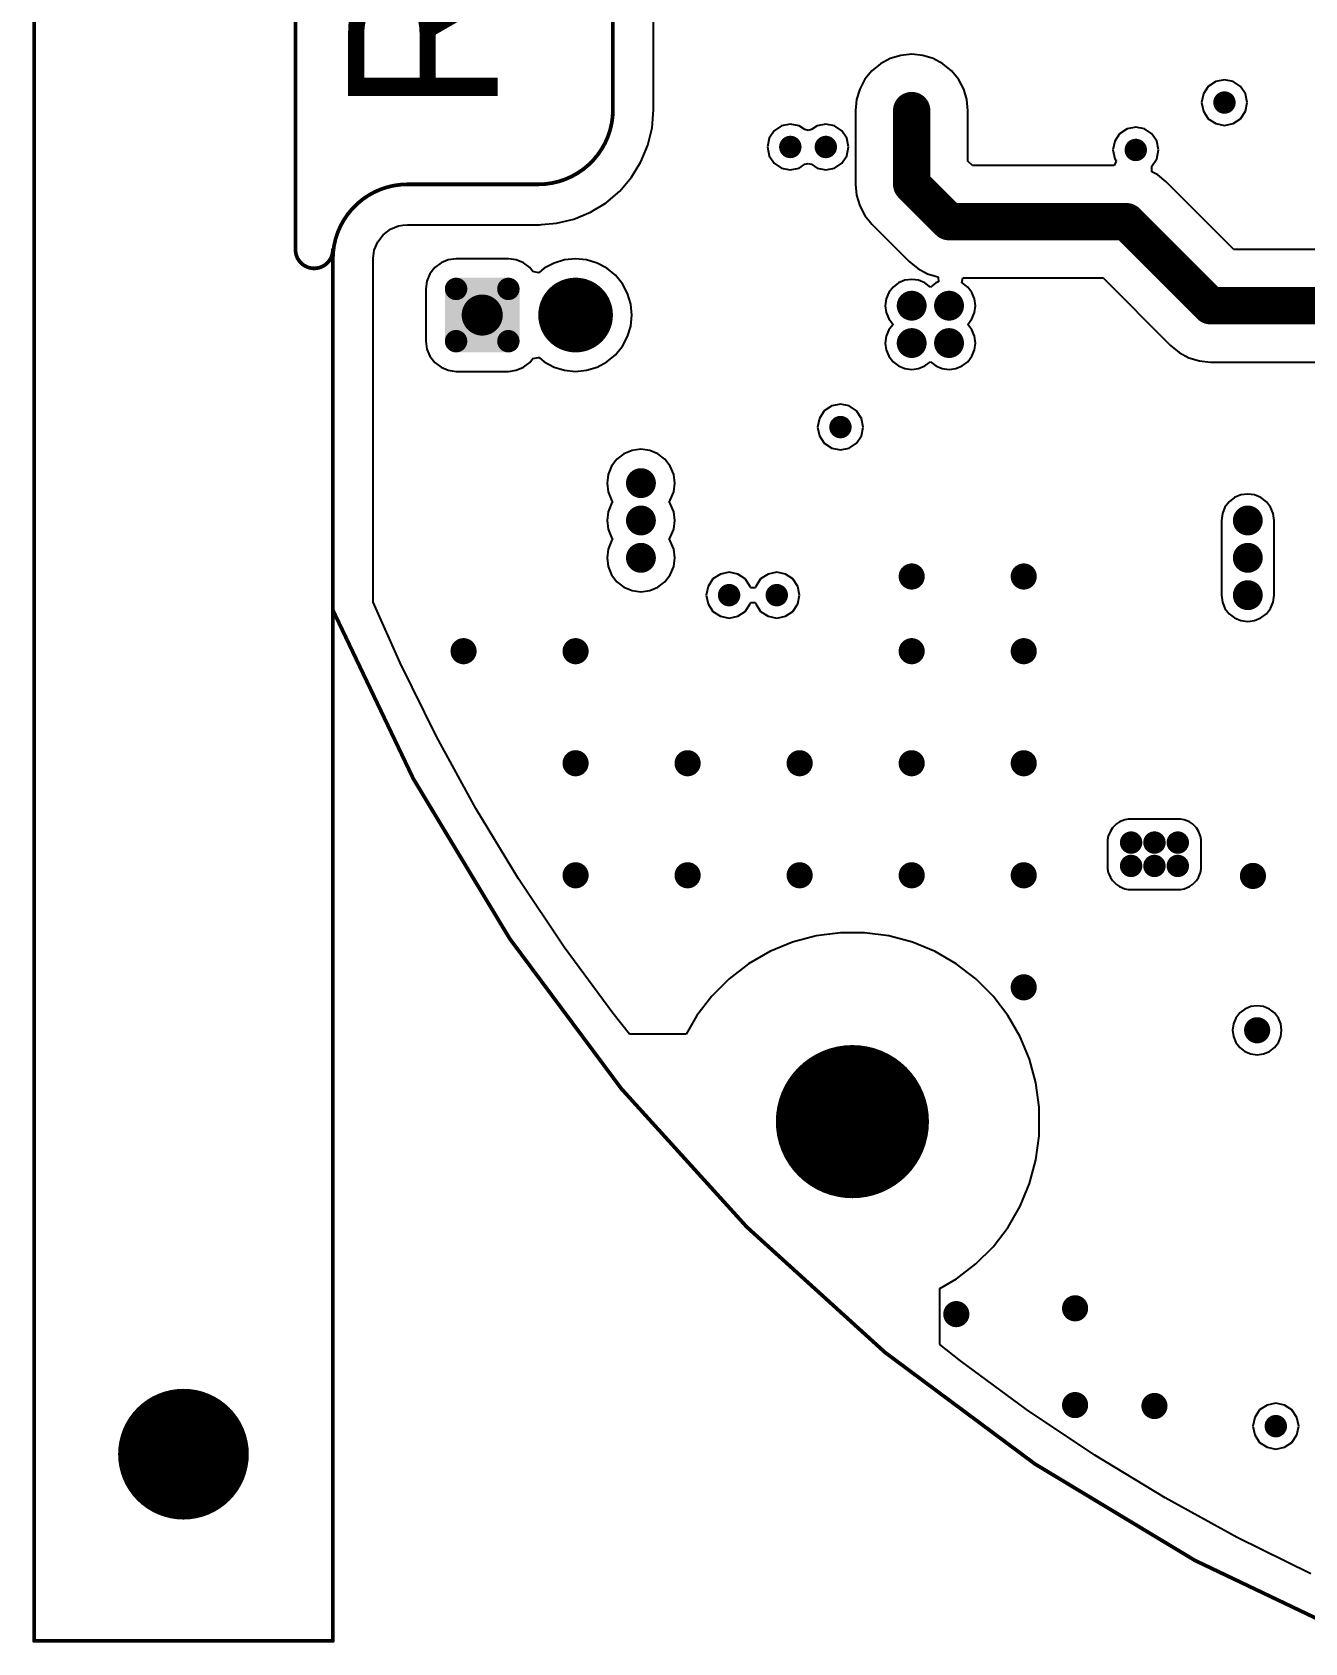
# Model space of a CAD drawing. Header units: millimetres. Extents: x 194 to 375, y 175 to 317.
# Drawn here: x 198.45 to 232.53, y 206.45 to 249.57 of the extents above; entities that cross this region are included whole.
import ezdxf

# ---------------------------------------------------------------- set-up
doc = ezdxf.new("R2010")
doc.units = ezdxf.units.MM
for name, color, linetype in [('Mechanical20', 56, 'Continuous'), ('MidLayer1', 16, 'Continuous'), ('PadHoleLayer', 156, 'Continuous'), ('ViaHoleLayer', 16, 'Continuous')]:
    doc.layers.add(name, color=color, linetype=linetype)

# ---------------------------------------------------------------- blocks, each defined once
blk = doc.blocks.new('DF1B_2P_2_5DSA_8')
at = {"layer": 'MidLayer1'}
for points, const_width in [([(-2.1, 0.7, 1), (-1.8, 0.7, 1)], 0.3), ([(-0.7, 0.7, 1), (-0.4, 0.7, 1)], 0.3), ([(0.75, 0, 1), (1.75, 0, 1)], 1), ([(-2.1, -0.7, 1), (-1.8, -0.7, 1)], 0.3), ([(-0.7, -0.7, 1), (-0.4, -0.7, 1)], 0.3)]:
    blk.add_lwpolyline(points, format="xyb", close=True, dxfattribs=dict(at, const_width=const_width))
for points in [[(-1.95, -1), (-0.55, -1), (-1.95, 1), (-0.55, 1)], [(-2.25, -0.7), (-0.25, -0.7), (-2.25, 0.7), (-0.25, 0.7)]]:
    blk.add_solid(points, dxfattribs=at)
at = {"layer": 'PadHoleLayer', "const_width": 0.55}
for points in [[(-1.525, 0, 1), (-0.975, 0, 1)], [(0.975, 0, 1), (1.525, 0, 1)]]:
    blk.add_lwpolyline(points, format="xyb", close=True, dxfattribs=at)
blk = doc.blocks.new('NTH4_1_172')
at = {"layer": 'MidLayer1', "const_width": 2.05}
blk.add_lwpolyline([(-1.025, -0.008, 1), (1.025, -0.008, 1)], format="xyb", close=True, dxfattribs=at)
at = {"layer": 'PadHoleLayer', "const_width": 2.05}
blk.add_lwpolyline([(-1.025, -0.008, 1), (1.025, -0.008, 1)], format="xyb", close=True, dxfattribs=at)

msp = doc.modelspace()

# ---------------------------------------------------------------- linework, layer by layer
at = {"layer": 'Mechanical20', "const_width": 0.1}
for points in [[(198.5, 206.5), (198.5, 305.5)], [(205.5, 243.75), (205.5, 262.5)], [(214, 247.5), (214, 258.5)], [(208.5, 245.5), (212, 245.5)], [(206, 243.25), (206, 243.25)], [(206.5, 243.25), (206.5, 243.5)], [(206.5, 234.1), (206.5, 243.5)], [(206.5, 243.25), (206.5, 206.5)], [(198.5, 206.5), (206.5, 206.5)]]:
    msp.add_lwpolyline(points, dxfattribs=at)
for points in [[(214, 247.5, -0.414214), (212, 245.5)], [(206.5, 243.5, -0.414214), (208.5, 245.5)], [(206, 243.25, -0.414214), (205.5, 243.75)], [(206.5, 243.75, -0.414214), (206, 243.25)], [(234.1, 206.5, -0.196819), (206.5, 234.1)]]:
    msp.add_lwpolyline(points, format="xyb", dxfattribs=at)
at = {"layer": 'Mechanical20', "const_width": 0.05}
for points in [[(213.975, 247.5, 1), (214.025, 247.5, 1)], [(213.975, 247.5, 1), (214.025, 247.5, 1)], [(208.475, 245.5, 1), (208.525, 245.5, 1)], [(208.475, 245.5, 1), (208.525, 245.5, 1)], [(211.975, 245.5, 1), (212.025, 245.5, 1)], [(211.975, 245.5, 1), (212.025, 245.5, 1)], [(205.475, 243.75, 1), (205.525, 243.75, 1)], [(205.475, 243.75, 1), (205.525, 243.75, 1)], [(206.475, 243.75, 1), (206.525, 243.75, 1)], [(205.975, 243.25, 1), (206.025, 243.25, 1)], [(205.975, 243.25, 1), (206.025, 243.25, 1)], [(205.975, 243.25, 1), (206.025, 243.25, 1)], [(205.975, 243.25, 1), (206.025, 243.25, 1)], [(206.475, 243.5, 1), (206.525, 243.5, 1)], [(206.475, 243.5, 1), (206.525, 243.5, 1)], [(206.475, 243.5, 1), (206.525, 243.5, 1)], [(206.475, 243.25, 1), (206.525, 243.25, 1)], [(206.475, 243.25, 1), (206.525, 243.25, 1)], [(206.475, 234.1, 1), (206.525, 234.1, 1)], [(206.475, 234.1, 1), (206.525, 234.1, 1)], [(198.475, 206.5, 1), (198.525, 206.5, 1)], [(198.475, 206.5, 1), (198.525, 206.5, 1)], [(206.475, 206.5, 1), (206.525, 206.5, 1)], [(206.475, 206.5, 1), (206.525, 206.5, 1)]]:
    msp.add_lwpolyline(points, format="xyb", close=True, dxfattribs=at)
at = {"layer": 'MidLayer1'}
for p, q in [((215.084, 247.501), (215.084, 258.5)), ((221.423, 248.868), (221.163, 248.728)), ((221.706, 248.953), (221.423, 248.868)), ((222, 248.982), (221.706, 248.953)), ((222.294, 248.953), (222, 248.982)), ((222.577, 248.868), (222.294, 248.953)), ((222.837, 248.728), (222.577, 248.868)), ((220.934, 248.541), (220.747, 248.312)), ((221.163, 248.728), (220.934, 248.541)), ((223.066, 248.541), (222.837, 248.728)), ((223.253, 248.312), (223.066, 248.541)), ((220.607, 248.052), (220.522, 247.769)), ((220.747, 248.312), (220.607, 248.052)), ((223.393, 248.052), (223.253, 248.312)), ((223.478, 247.769), (223.393, 248.052)), ((229.942, 248.123), (229.81, 247.924)), ((230.141, 248.255), (229.942, 248.123)), ((230.375, 248.302), (230.141, 248.255)), ((230.609, 248.255), (230.375, 248.302)), ((230.808, 248.123), (230.609, 248.255)), ((230.94, 247.924), (230.808, 248.123)), ((220.522, 247.769), (220.493, 247.475)), ((223.507, 247.475), (223.478, 247.769)), ((229.81, 247.924), (229.763, 247.69)), ((229.763, 247.69), (229.81, 247.456)), ((230.987, 247.69), (230.94, 247.924)), ((230.94, 247.456), (230.987, 247.69)), ((215.047, 247.016), (215.075, 247.377)), ((215.075, 247.379), (215.085, 247.498)), ((215.075, 247.378), (215.075, 247.379)), ((215.075, 247.377), (215.075, 247.378)), ((215.075, 247.378), (215.075, 247.378)), ((215.085, 247.498), (215.084, 247.501)), ((215.084, 247.501), (215.084, 247.501)), ((218.75, 247.112), (218.516, 247.065)), ((218.984, 247.065), (218.75, 247.112)), ((219.7, 247.112), (219.466, 247.065)), ((219.934, 247.065), (219.7, 247.112)), ((220.493, 247.475), (220.493, 246.825)), ((223.507, 246.825), (223.507, 247.475)), ((229.81, 247.456), (229.942, 247.257)), ((229.942, 247.257), (230.141, 247.125)), ((230.141, 247.125), (230.375, 247.078)), ((230.375, 247.078), (230.609, 247.125)), ((230.609, 247.125), (230.808, 247.257)), ((230.808, 247.257), (230.94, 247.456)), ((214.934, 246.546), (215.047, 247.016)), ((218.185, 246.734), (218.138, 246.5)), ((218.317, 246.933), (218.185, 246.734)), ((218.516, 247.065), (218.317, 246.933)), ((219.136, 246.964), (218.984, 247.065)), ((219.225, 246.943), (219.136, 246.964)), ((219.314, 246.964), (219.225, 246.943)), ((219.466, 247.065), (219.314, 246.964)), ((220.133, 246.933), (219.934, 247.065)), ((220.265, 246.734), (220.133, 246.933)), ((220.312, 246.5), (220.265, 246.734)), ((220.493, 246.825), (220.493, 245.5)), ((223.507, 246.124), (223.507, 246.825)), ((227.567, 246.853), (227.435, 246.654)), ((227.766, 246.985), (227.567, 246.853)), ((228, 247.032), (227.766, 246.985)), ((228.234, 246.985), (228, 247.032)), ((228.433, 246.853), (228.234, 246.985)), ((228.565, 246.654), (228.433, 246.853)), ((214.749, 246.1), (214.934, 246.546)), ((218.138, 246.5), (218.185, 246.266)), ((218.185, 246.266), (218.317, 246.067)), ((220.133, 246.067), (220.265, 246.266)), ((220.265, 246.266), (220.312, 246.5)), ((227.435, 246.654), (227.388, 246.42)), ((227.388, 246.42), (227.435, 246.186)), ((228.612, 246.42), (228.565, 246.654)), ((228.565, 246.186), (228.612, 246.42)), ((214.496, 245.688), (214.749, 246.1)), ((218.317, 246.067), (218.516, 245.935)), ((218.516, 245.935), (218.75, 245.888)), ((218.75, 245.888), (218.984, 245.935)), ((218.984, 245.935), (219.136, 246.036)), ((219.136, 246.036), (219.225, 246.057)), ((219.225, 246.057), (219.314, 246.036)), ((219.314, 246.036), (219.466, 245.935)), ((219.466, 245.935), (219.7, 245.888)), ((219.7, 245.888), (219.934, 245.935)), ((219.934, 245.935), (220.133, 246.067)), ((223.624, 246.007), (223.507, 246.124)), ((227.419, 246.007), (223.624, 246.007)), ((227.479, 246.119), (227.419, 246.007)), ((227.435, 246.186), (227.479, 246.119)), ((228.426, 245.983), (228.433, 245.987)), ((228.434, 245.835), (228.426, 245.983)), ((228.433, 245.987), (228.565, 246.186)), ((228.587, 245.753), (228.434, 245.835)), ((214.182, 245.32), (214.496, 245.688)), ((220.493, 245.5), (220.522, 245.206)), ((228.816, 245.566), (228.587, 245.753)), ((230.624, 243.757), (228.816, 245.566)), ((213.403, 244.754), (213.815, 245.006)), ((213.815, 245.006), (214.182, 245.32)), ((220.522, 245.206), (220.607, 244.923)), ((212.486, 244.456), (212.956, 244.569)), ((212.956, 244.569), (213.403, 244.754)), ((220.607, 244.923), (220.747, 244.663)), ((220.747, 244.663), (220.934, 244.434)), ((207.703, 243.96), (207.849, 244.151)), ((207.849, 244.151), (208.04, 244.297)), ((208.04, 244.297), (208.262, 244.389)), ((208.262, 244.389), (208.378, 244.404)), ((208.378, 244.404), (208.5, 244.416)), ((208.5, 244.416), (208.501, 244.416)), ((208.501, 244.416), (208.627, 244.416)), ((208.627, 244.416), (212.044, 244.419)), ((212.044, 244.419), (212.09, 244.425)), ((212.09, 244.425), (212.486, 244.456)), ((220.934, 244.434), (221.934, 243.434)), ((207.582, 243.517), (207.611, 243.738)), ((207.611, 243.738), (207.703, 243.96)), ((248.257, 243.757), (230.624, 243.757)), ((207.584, 243.5), (207.582, 243.517)), ((207.584, 234.317), (207.584, 243.5)), ((209.229, 243.271), (209.101, 243.103)), ((209.397, 243.399), (209.229, 243.271)), ((209.591, 243.479), (209.397, 243.399)), ((209.8, 243.507), (209.591, 243.479)), ((211.2, 243.507), (209.8, 243.507)), ((211.409, 243.479), (211.2, 243.507)), ((211.603, 243.399), (211.409, 243.479)), ((211.771, 243.271), (211.603, 243.399)), ((211.853, 243.163), (211.771, 243.271)), ((212.163, 243.253), (212.022, 243.138)), ((212.423, 243.393), (212.163, 243.253)), ((212.706, 243.478), (212.423, 243.393)), ((213, 243.507), (212.706, 243.478)), ((213.294, 243.478), (213, 243.507)), ((213.577, 243.393), (213.294, 243.478)), ((213.837, 243.253), (213.577, 243.393)), ((214.066, 243.066), (213.837, 243.253)), ((221.934, 243.434), (222.163, 243.247)), ((222.163, 243.247), (222.423, 243.107)), ((209.021, 242.909), (208.993, 242.7)), ((209.101, 243.103), (209.021, 242.909)), ((212.003, 243.133), (211.853, 243.163)), ((212.022, 243.138), (212.003, 243.133)), ((214.253, 242.837), (214.066, 243.066)), ((214.393, 242.577), (214.253, 242.837)), ((221.647, 242.861), (221.501, 242.749)), ((221.817, 242.932), (221.647, 242.861)), ((222, 242.956), (221.817, 242.932)), ((222.183, 242.932), (222, 242.956)), ((222.353, 242.861), (222.183, 242.932)), ((222.499, 242.749), (222.353, 242.861)), ((222.423, 243.107), (222.704, 243.022)), ((222.647, 242.861), (222.501, 242.749)), ((222.722, 242.893), (222.647, 242.861)), ((222.704, 243.022), (222.707, 243.017)), ((222.707, 243.017), (222.722, 242.893)), ((223.343, 242.866), (223.368, 242.993)), ((223.353, 242.861), (223.343, 242.866)), ((223.499, 242.749), (223.353, 242.861)), ((223.368, 242.993), (227.126, 242.993)), ((227.126, 242.993), (228.934, 241.184)), ((208.993, 242.7), (208.993, 241.3)), ((214.478, 242.294), (214.393, 242.577)), ((221.318, 242.433), (221.294, 242.25)), ((221.389, 242.603), (221.318, 242.433)), ((221.501, 242.749), (221.389, 242.603)), ((222.501, 242.749), (222.499, 242.749)), ((223.611, 242.603), (223.499, 242.749)), ((223.682, 242.433), (223.611, 242.603)), ((223.706, 242.25), (223.682, 242.433)), ((214.507, 242), (214.478, 242.294)), ((214.478, 241.706), (214.507, 242)), ((221.294, 242.25), (221.318, 242.067)), ((221.318, 242.067), (221.389, 241.897)), ((223.611, 241.897), (223.682, 242.067)), ((223.682, 242.067), (223.706, 242.25)), ((214.393, 241.423), (214.478, 241.706)), ((221.389, 241.603), (221.318, 241.433)), ((221.389, 241.897), (221.424, 241.851)), ((221.424, 241.649), (221.389, 241.603)), ((221.424, 241.851), (221.5, 241.75)), ((221.5, 241.75), (221.424, 241.649)), ((223.499, 241.751), (223.611, 241.897)), ((223.499, 241.749), (223.499, 241.751)), ((223.611, 241.603), (223.499, 241.749)), ((223.682, 241.433), (223.611, 241.603)), ((208.993, 241.3), (209.021, 241.091)), ((209.021, 241.091), (209.101, 240.897)), ((214.066, 240.934), (214.253, 241.163)), ((214.253, 241.163), (214.393, 241.423)), ((221.318, 241.433), (221.294, 241.25)), ((221.294, 241.25), (221.318, 241.067)), ((221.318, 241.067), (221.389, 240.897)), ((223.611, 240.897), (223.682, 241.067)), ((223.706, 241.25), (223.682, 241.433)), ((223.682, 241.067), (223.706, 241.25)), ((228.934, 241.184), (229.163, 240.997)), ((209.101, 240.897), (209.229, 240.729)), ((209.229, 240.729), (209.397, 240.601)), ((211.603, 240.601), (211.771, 240.729)), ((211.771, 240.729), (211.853, 240.837)), ((211.853, 240.837), (212.003, 240.867)), ((212.003, 240.867), (212.022, 240.862)), ((212.022, 240.862), (212.163, 240.747)), ((212.163, 240.747), (212.423, 240.607)), ((213.577, 240.607), (213.837, 240.747)), ((213.837, 240.747), (214.066, 240.934)), ((221.389, 240.897), (221.501, 240.751)), ((221.501, 240.751), (221.647, 240.639)), ((221.647, 240.639), (221.817, 240.568)), ((222.183, 240.568), (222.353, 240.639)), ((222.353, 240.639), (222.499, 240.751)), ((222.499, 240.751), (222.501, 240.751)), ((222.501, 240.751), (222.647, 240.639)), ((222.647, 240.639), (222.817, 240.568)), ((223.183, 240.568), (223.353, 240.639)), ((223.353, 240.639), (223.499, 240.751)), ((223.499, 240.751), (223.611, 240.897)), ((229.163, 240.997), (229.423, 240.857)), ((229.423, 240.857), (229.706, 240.772)), ((229.706, 240.772), (230, 240.743)), ((230, 240.743), (230, 240.743)), ((230, 240.743), (248.257, 240.743)), ((209.397, 240.601), (209.591, 240.521)), ((209.591, 240.521), (209.8, 240.493)), ((209.8, 240.493), (211.2, 240.493)), ((211.2, 240.493), (211.409, 240.521)), ((211.409, 240.521), (211.603, 240.601)), ((212.423, 240.607), (212.706, 240.522)), ((212.706, 240.522), (213, 240.493)), ((213, 240.493), (213.294, 240.522)), ((213.294, 240.522), (213.577, 240.607)), ((221.817, 240.568), (222, 240.544)), ((222, 240.544), (222.183, 240.568)), ((222.817, 240.568), (223, 240.544)), ((223, 240.544), (223.183, 240.568)), ((219.659, 239.433), (219.527, 239.234)), ((219.858, 239.565), (219.659, 239.433)), ((220.092, 239.612), (219.858, 239.565)), ((220.326, 239.565), (220.092, 239.612)), ((220.524, 239.433), (220.326, 239.565)), ((220.657, 239.234), (220.524, 239.433)), ((219.527, 239.234), (219.48, 239)), ((219.48, 239), (219.527, 238.766)), ((220.704, 239), (220.657, 239.234)), ((220.657, 238.766), (220.704, 239)), ((219.527, 238.766), (219.659, 238.567)), ((219.659, 238.567), (219.858, 238.435)), ((220.326, 238.435), (220.524, 238.567)), ((220.524, 238.567), (220.657, 238.766)), ((214.108, 238.142), (213.964, 237.954)), ((214.296, 238.286), (214.108, 238.142)), ((214.515, 238.377), (214.296, 238.286)), ((214.75, 238.408), (214.515, 238.377)), ((214.985, 238.377), (214.75, 238.408)), ((215.204, 238.286), (214.985, 238.377)), ((215.392, 238.142), (215.204, 238.286)), ((215.536, 237.954), (215.392, 238.142)), ((219.858, 238.435), (220.092, 238.388)), ((220.092, 238.388), (220.326, 238.435)), ((213.873, 237.735), (213.842, 237.5)), ((213.964, 237.954), (213.873, 237.735)), ((215.627, 237.735), (215.536, 237.954)), ((215.658, 237.5), (215.627, 237.735)), ((213.842, 237.5), (213.873, 237.265)), ((213.873, 237.265), (213.964, 237.046)), ((215.536, 237.046), (215.627, 237.265)), ((215.627, 237.265), (215.658, 237.5)), ((230.817, 237.182), (230.647, 237.111)), ((231, 237.206), (230.817, 237.182)), ((231.183, 237.182), (231, 237.206)), ((231.353, 237.111), (231.183, 237.182)), ((213.964, 236.954), (213.873, 236.735)), ((213.964, 237.046), (213.999, 237)), ((213.999, 237), (213.964, 236.954)), ((215.501, 237), (215.536, 237.046)), ((215.536, 236.954), (215.501, 237)), ((215.627, 236.735), (215.536, 236.954)), ((230.389, 236.853), (230.318, 236.683)), ((230.501, 236.999), (230.389, 236.853)), ((230.647, 237.111), (230.501, 236.999)), ((231.499, 236.999), (231.353, 237.111)), ((231.611, 236.853), (231.499, 236.999)), ((231.682, 236.683), (231.611, 236.853)), ((213.873, 236.735), (213.842, 236.5)), ((213.842, 236.5), (213.873, 236.265)), ((215.658, 236.5), (215.627, 236.735)), ((215.627, 236.265), (215.658, 236.5)), ((230.318, 236.683), (230.294, 236.5)), ((230.294, 236.5), (230.294, 235.5)), ((231.706, 236.5), (231.682, 236.683)), ((231.706, 235.5), (231.706, 236.5)), ((213.873, 236.265), (213.964, 236.046)), ((213.964, 235.954), (213.873, 235.735)), ((213.964, 236.046), (213.999, 236)), ((213.999, 236), (213.964, 235.954)), ((215.501, 236), (215.536, 236.046)), ((215.536, 235.954), (215.501, 236)), ((215.536, 236.046), (215.627, 236.265)), ((215.627, 235.735), (215.536, 235.954)), ((213.873, 235.735), (213.842, 235.5)), ((213.842, 235.5), (213.873, 235.265)), ((215.658, 235.5), (215.627, 235.735)), ((215.627, 235.265), (215.658, 235.5)), ((230.294, 235.5), (230.294, 234.5)), ((231.706, 234.5), (231.706, 235.5)), ((213.873, 235.265), (213.964, 235.046)), ((213.964, 235.046), (214.108, 234.858)), ((215.392, 234.858), (215.536, 235.046)), ((215.536, 235.046), (215.627, 235.265)), ((216.877, 235.065), (216.678, 234.933)), ((217.111, 235.112), (216.877, 235.065)), ((217.345, 235.065), (217.111, 235.112)), ((217.543, 234.933), (217.345, 235.065)), ((218.153, 235.065), (217.954, 234.933)), ((218.387, 235.112), (218.153, 235.065)), ((218.621, 235.065), (218.387, 235.112)), ((218.82, 234.933), (218.621, 235.065)), ((214.108, 234.858), (214.296, 234.714)), ((214.296, 234.714), (214.515, 234.623)), ((214.515, 234.623), (214.75, 234.592)), ((214.75, 234.592), (214.985, 234.623)), ((214.985, 234.623), (215.204, 234.714)), ((215.204, 234.714), (215.392, 234.858)), ((216.546, 234.734), (216.499, 234.5)), ((216.678, 234.933), (216.546, 234.734)), ((217.676, 234.734), (217.543, 234.933)), ((217.684, 234.693), (217.676, 234.734)), ((217.814, 234.693), (217.684, 234.693)), ((217.822, 234.734), (217.814, 234.693)), ((217.954, 234.933), (217.822, 234.734)), ((218.952, 234.734), (218.82, 234.933)), ((218.999, 234.5), (218.952, 234.734)), ((208.3, 232.69), (207.584, 234.317)), ((216.499, 234.5), (216.546, 234.266)), ((216.546, 234.266), (216.678, 234.067)), ((217.543, 234.067), (217.676, 234.266)), ((217.676, 234.266), (217.684, 234.307)), ((217.684, 234.307), (217.814, 234.307)), ((217.814, 234.307), (217.822, 234.266)), ((217.822, 234.266), (217.954, 234.067)), ((218.82, 234.067), (218.952, 234.266)), ((218.952, 234.266), (218.999, 234.5)), ((230.294, 234.5), (230.318, 234.317)), ((230.318, 234.317), (230.389, 234.147)), ((231.611, 234.147), (231.682, 234.317)), ((231.682, 234.317), (231.706, 234.5)), ((216.678, 234.067), (216.877, 233.935)), ((216.877, 233.935), (217.111, 233.888)), ((217.111, 233.888), (217.345, 233.935)), ((217.345, 233.935), (217.543, 234.067)), ((217.954, 234.067), (218.153, 233.935)), ((218.153, 233.935), (218.387, 233.888)), ((218.387, 233.888), (218.621, 233.935)), ((218.621, 233.935), (218.82, 234.067)), ((230.389, 234.147), (230.501, 234.001)), ((230.501, 234.001), (230.647, 233.889)), ((230.647, 233.889), (230.817, 233.818)), ((230.817, 233.818), (231, 233.794)), ((231, 233.794), (231.183, 233.818)), ((231.183, 233.818), (231.353, 233.889)), ((231.353, 233.889), (231.499, 234.001)), ((231.499, 234.001), (231.611, 234.147)), ((209.273, 230.717), (208.3, 232.69)), ((210.331, 228.788), (209.273, 230.717)), ((211.473, 226.907), (210.331, 228.788)), ((227.322, 228.185), (227.265, 228.047)), ((227.377, 228.268), (227.322, 228.185)), ((227.482, 228.373), (227.377, 228.268)), ((227.377, 228.268), (227.377, 228.268)), ((227.565, 228.428), (227.482, 228.373)), ((227.703, 228.485), (227.565, 228.428)), ((227.8, 228.505), (227.703, 228.485)), ((229.2, 228.505), (227.8, 228.505)), ((229.297, 228.485), (229.2, 228.505)), ((229.435, 228.428), (229.297, 228.485)), ((229.518, 228.373), (229.435, 228.428)), ((229.623, 228.268), (229.518, 228.373)), ((229.678, 228.185), (229.623, 228.268)), ((229.735, 228.047), (229.678, 228.185)), ((227.265, 228.047), (227.245, 227.95)), ((227.245, 227.95), (227.245, 227.175)), ((229.755, 227.95), (229.735, 228.047)), ((229.755, 227.175), (229.755, 227.95)), ((212.695, 225.078), (211.473, 226.907)), ((227.245, 227.175), (227.265, 227.078)), ((227.265, 227.078), (227.322, 226.94)), ((227.322, 226.94), (227.377, 226.857)), ((227.377, 226.857), (227.482, 226.752)), ((229.518, 226.752), (229.623, 226.857)), ((229.623, 226.857), (229.678, 226.94)), ((229.678, 226.94), (229.735, 227.078)), ((229.735, 227.078), (229.755, 227.175)), ((227.482, 226.752), (227.482, 226.752)), ((227.482, 226.752), (227.565, 226.697)), ((227.565, 226.697), (227.703, 226.64)), ((227.703, 226.64), (227.8, 226.62)), ((227.8, 226.62), (229.2, 226.62)), ((229.2, 226.62), (229.297, 226.64)), ((229.297, 226.64), (229.435, 226.697)), ((229.435, 226.697), (229.518, 226.752)), ((218.807, 225.206), (218.2, 224.955)), ((219.441, 225.376), (218.807, 225.206)), ((220.092, 225.462), (219.441, 225.376)), ((220.739, 225.462), (220.092, 225.462)), ((221.389, 225.376), (220.739, 225.462)), ((222.022, 225.207), (221.389, 225.376)), ((222.628, 224.956), (222.022, 225.207)), ((213.996, 223.304), (212.695, 225.078)), ((218.2, 224.955), (217.632, 224.627)), ((223.195, 224.628), (222.628, 224.956)), ((217.632, 224.627), (217.111, 224.227)), ((223.715, 224.229), (223.195, 224.628)), ((217.111, 224.227), (216.647, 223.763)), ((224.179, 223.765), (223.715, 224.229)), ((216.647, 223.763), (216.247, 223.242)), ((224.578, 223.245), (224.179, 223.765)), ((230.922, 223.418), (230.786, 223.314)), ((231.08, 223.483), (230.922, 223.418)), ((231.25, 223.506), (231.08, 223.483)), ((231.42, 223.483), (231.25, 223.506)), ((231.578, 223.418), (231.42, 223.483)), ((231.714, 223.314), (231.578, 223.418)), ((214.44, 222.75), (213.996, 223.304)), ((216.247, 223.242), (215.963, 222.75)), ((224.906, 222.678), (224.578, 223.245)), ((230.617, 223.02), (230.594, 222.85)), ((230.682, 223.178), (230.617, 223.02)), ((230.786, 223.314), (230.682, 223.178)), ((231.818, 223.178), (231.714, 223.314)), ((231.883, 223.02), (231.818, 223.178)), ((231.906, 222.85), (231.883, 223.02)), ((215.963, 222.75), (214.44, 222.75)), ((225.157, 222.072), (224.906, 222.678)), ((230.594, 222.85), (230.617, 222.68)), ((230.617, 222.68), (230.682, 222.522)), ((230.682, 222.522), (230.786, 222.386)), ((231.714, 222.386), (231.818, 222.522)), ((231.818, 222.522), (231.883, 222.68)), ((231.883, 222.68), (231.906, 222.85)), ((230.786, 222.386), (230.922, 222.282)), ((230.922, 222.282), (231.08, 222.217)), ((231.08, 222.217), (231.25, 222.194)), ((231.25, 222.194), (231.42, 222.217)), ((231.42, 222.217), (231.578, 222.282)), ((231.578, 222.282), (231.714, 222.386)), ((225.326, 221.439), (225.157, 222.072)), ((225.412, 220.789), (225.326, 221.439)), ((225.412, 220.027), (225.412, 220.789)), ((225.327, 219.378), (225.412, 220.027)), ((225.157, 218.746), (225.327, 219.378)), ((224.907, 218.141), (225.157, 218.746)), ((224.58, 217.575), (224.907, 218.141)), ((224.181, 217.055), (224.58, 217.575)), ((223.719, 216.593), (224.181, 217.055)), ((223.199, 216.194), (223.719, 216.593)), ((222.75, 215.935), (223.199, 216.194)), ((222.75, 214.44), (222.75, 215.935)), ((223.304, 213.996), (222.75, 214.44)), ((225.078, 212.695), (223.304, 213.996)), ((226.907, 211.473), (225.078, 212.695)), ((231.317, 212.683), (231.185, 212.484)), ((231.516, 212.815), (231.317, 212.683)), ((231.75, 212.862), (231.516, 212.815)), ((231.984, 212.815), (231.75, 212.862)), ((232.183, 212.683), (231.984, 212.815)), ((232.315, 212.484), (232.183, 212.683)), ((231.185, 212.484), (231.138, 212.25)), ((231.138, 212.25), (231.185, 212.016)), ((232.362, 212.25), (232.315, 212.484)), ((232.315, 212.016), (232.362, 212.25)), ((231.185, 212.016), (231.317, 211.817)), ((231.317, 211.817), (231.516, 211.685)), ((231.984, 211.685), (232.183, 211.817)), ((232.183, 211.817), (232.315, 212.016)), ((228.788, 210.331), (226.907, 211.473)), ((231.516, 211.685), (231.75, 211.638)), ((231.75, 211.638), (231.984, 211.685)), ((230.717, 209.273), (228.788, 210.331)), ((232.69, 208.3), (230.717, 209.273))]:
    msp.add_line(p, q, dxfattribs=at)
at = {"layer": 'MidLayer1', "const_width": 1}
for points in [[(222, 246.825), (222, 247.475)], [(222, 245.5), (222, 246.825)], [(222, 245.5), (223, 244.5)], [(223, 244.5), (227.75, 244.5)], [(227.75, 244.5), (230, 242.25)], [(230, 242.25), (250.75, 242.25)]]:
    msp.add_lwpolyline(points, dxfattribs=at)
at = {"layer": 'MidLayer1'}
for points, const_width in [([(221.75, 247.475, 1), (222.25, 247.475, 1)], 0.5), ([(230.225, 247.69, 1), (230.525, 247.69, 1)], 0.3), ([(221.85, 247.475, 1), (222.15, 247.475, 1)], 0.3), ([(221.75, 246.825, 1), (222.25, 246.825, 1)], 0.5), ([(221.75, 246.825, 1), (222.25, 246.825, 1)], 0.5), ([(221.85, 246.825, 1), (222.15, 246.825, 1)], 0.3), ([(218.6, 246.5, 1), (218.9, 246.5, 1)], 0.3), ([(219.55, 246.5, 1), (219.85, 246.5, 1)], 0.3), ([(227.85, 246.42, 1), (228.15, 246.42, 1)], 0.3), ([(221.75, 245.5, 1), (222.25, 245.5, 1)], 0.5), ([(221.75, 245.5, 1), (222.25, 245.5, 1)], 0.5), ([(222.75, 244.5, 1), (223.25, 244.5, 1)], 0.5), ([(222.75, 244.5, 1), (223.25, 244.5, 1)], 0.5), ([(227.5, 244.5, 1), (228, 244.5, 1)], 0.5), ([(227.5, 244.5, 1), (228, 244.5, 1)], 0.5), ([(221.8, 242.25, 1), (222.2, 242.25, 1)], 0.4), ([(222.8, 242.25, 1), (223.2, 242.25, 1)], 0.4), ([(229.75, 242.25, 1), (230.25, 242.25, 1)], 0.5), ([(229.75, 242.25, 1), (230.25, 242.25, 1)], 0.5), ([(221.8, 241.25, 1), (222.2, 241.25, 1)], 0.4), ([(222.8, 241.25, 1), (223.2, 241.25, 1)], 0.4), ([(219.942, 239, 1), (220.242, 239, 1)], 0.3), ([(214.55, 237.5, 1), (214.95, 237.5, 1)], 0.4), ([(214.55, 236.5, 1), (214.95, 236.5, 1)], 0.4), ([(230.8, 236.5, 1), (231.2, 236.5, 1)], 0.4), ([(214.55, 235.5, 1), (214.95, 235.5, 1)], 0.4), ([(230.8, 235.5, 1), (231.2, 235.5, 1)], 0.4), ([(221.825, 235, 1), (222.175, 235, 1)], 0.35), ([(224.825, 235, 1), (225.175, 235, 1)], 0.35), ([(216.961, 234.5, 1), (217.261, 234.5, 1)], 0.3), ([(218.237, 234.5, 1), (218.537, 234.5, 1)], 0.3), ([(230.8, 234.5, 1), (231.2, 234.5, 1)], 0.4), ([(209.825, 233, 1), (210.175, 233, 1)], 0.35), ([(212.825, 233, 1), (213.175, 233, 1)], 0.35), ([(221.825, 233, 1), (222.175, 233, 1)], 0.35), ([(224.825, 233, 1), (225.175, 233, 1)], 0.35), ([(212.825, 230, 1), (213.175, 230, 1)], 0.35), ([(215.825, 230, 1), (216.175, 230, 1)], 0.35), ([(218.825, 230, 1), (219.175, 230, 1)], 0.35), ([(221.825, 230, 1), (222.175, 230, 1)], 0.35), ([(224.825, 230, 1), (225.175, 230, 1)], 0.35), ([(227.725, 227.875, 1), (228.025, 227.875, 1)], 0.3), ([(228.35, 227.875, 1), (228.65, 227.875, 1)], 0.3), ([(228.975, 227.875, 1), (229.275, 227.875, 1)], 0.3), ([(212.825, 227, 1), (213.175, 227, 1)], 0.35), ([(215.825, 227, 1), (216.175, 227, 1)], 0.35), ([(218.825, 227, 1), (219.175, 227, 1)], 0.35), ([(221.825, 227, 1), (222.175, 227, 1)], 0.35), ([(224.825, 227, 1), (225.175, 227, 1)], 0.35), ([(227.725, 227.25, 1), (228.025, 227.25, 1)], 0.3), ([(228.35, 227.25, 1), (228.65, 227.25, 1)], 0.3), ([(228.975, 227.25, 1), (229.275, 227.25, 1)], 0.3), ([(230.963, 226.982, 1), (231.313, 226.982, 1)], 0.35), ([(224.825, 224, 1), (225.175, 224, 1)], 0.35), ([(231.075, 222.85, 1), (231.425, 222.85, 1)], 0.35), ([(226.2, 215.405, 1), (226.55, 215.405, 1)], 0.35), ([(223.02, 215.25, 1), (223.37, 215.25, 1)], 0.35), ([(201.625, 211.5, 1), (203.375, 211.5, 1)], 1.75), ([(226.2, 212.815, 1), (226.55, 212.815, 1)], 0.35), ([(228.325, 212.79, 1), (228.675, 212.79, 1)], 0.35), ([(231.6, 212.25, 1), (231.9, 212.25, 1)], 0.3)]:
    msp.add_lwpolyline(points, format="xyb", close=True, dxfattribs=dict(at, const_width=const_width))
at = {"layer": 'PadHoleLayer', "const_width": 1.75}
msp.add_lwpolyline([(201.625, 211.5, 1), (203.375, 211.5, 1)], format="xyb", close=True, dxfattribs=at)
at = {"layer": 'ViaHoleLayer'}
for points, const_width in [([(221.925, 247.475, 1), (222.075, 247.475, 1)], 0.15), ([(230.3, 247.69, 1), (230.45, 247.69, 1)], 0.15), ([(221.925, 246.825, 1), (222.075, 246.825, 1)], 0.15), ([(218.675, 246.5, 1), (218.825, 246.5, 1)], 0.15), ([(219.625, 246.5, 1), (219.775, 246.5, 1)], 0.15), ([(227.925, 246.42, 1), (228.075, 246.42, 1)], 0.15), ([(221.9, 242.25, 1), (222.1, 242.25, 1)], 0.2), ([(222.9, 242.25, 1), (223.1, 242.25, 1)], 0.2), ([(221.9, 241.25, 1), (222.1, 241.25, 1)], 0.2), ([(222.9, 241.25, 1), (223.1, 241.25, 1)], 0.2), ([(220.017, 239, 1), (220.167, 239, 1)], 0.15), ([(214.65, 237.5, 1), (214.85, 237.5, 1)], 0.2), ([(214.65, 236.5, 1), (214.85, 236.5, 1)], 0.2), ([(230.9, 236.5, 1), (231.1, 236.5, 1)], 0.2), ([(214.65, 235.5, 1), (214.85, 235.5, 1)], 0.2), ([(230.9, 235.5, 1), (231.1, 235.5, 1)], 0.2), ([(221.913, 235, 1), (222.088, 235, 1)], 0.175), ([(224.912, 235, 1), (225.088, 235, 1)], 0.175), ([(217.036, 234.5, 1), (217.186, 234.5, 1)], 0.15), ([(218.312, 234.5, 1), (218.462, 234.5, 1)], 0.15), ([(230.9, 234.5, 1), (231.1, 234.5, 1)], 0.2), ([(209.912, 233, 1), (210.087, 233, 1)], 0.175), ([(212.913, 233, 1), (213.088, 233, 1)], 0.175), ([(221.913, 233, 1), (222.088, 233, 1)], 0.175), ([(224.912, 233, 1), (225.088, 233, 1)], 0.175), ([(212.913, 230, 1), (213.088, 230, 1)], 0.175), ([(215.912, 230, 1), (216.088, 230, 1)], 0.175), ([(218.912, 230, 1), (219.087, 230, 1)], 0.175), ([(221.913, 230, 1), (222.088, 230, 1)], 0.175), ([(224.912, 230, 1), (225.088, 230, 1)], 0.175), ([(227.8, 227.875, 1), (227.95, 227.875, 1)], 0.15), ([(228.425, 227.875, 1), (228.575, 227.875, 1)], 0.15), ([(229.05, 227.875, 1), (229.2, 227.875, 1)], 0.15), ([(227.8, 227.25, 1), (227.95, 227.25, 1)], 0.15), ([(228.425, 227.25, 1), (228.575, 227.25, 1)], 0.15), ([(229.05, 227.25, 1), (229.2, 227.25, 1)], 0.15), ([(212.913, 227, 1), (213.088, 227, 1)], 0.175), ([(215.912, 227, 1), (216.088, 227, 1)], 0.175), ([(218.912, 227, 1), (219.087, 227, 1)], 0.175), ([(221.913, 227, 1), (222.088, 227, 1)], 0.175), ([(224.912, 227, 1), (225.088, 227, 1)], 0.175), ([(231.051, 226.982, 1), (231.226, 226.982, 1)], 0.175), ([(224.912, 224, 1), (225.088, 224, 1)], 0.175), ([(231.162, 222.85, 1), (231.338, 222.85, 1)], 0.175), ([(223.108, 215.25, 1), (223.283, 215.25, 1)], 0.175), ([(226.288, 215.405, 1), (226.463, 215.405, 1)], 0.175), ([(226.288, 212.815, 1), (226.463, 212.815, 1)], 0.175), ([(228.413, 212.79, 1), (228.588, 212.79, 1)], 0.175), ([(231.675, 212.25, 1), (231.825, 212.25, 1)], 0.15)]:
    msp.add_lwpolyline(points, format="xyb", close=True, dxfattribs=dict(at, const_width=const_width))

# ---------------------------------------------------------------- block references
at = {"rotation": 360}
msp.add_blockref('DF1B_2P_2_5DSA_8', (211.75, 242), dxfattribs=at)
msp.add_blockref('NTH4_1_172', (220.412, 220.412))

# ---------------------------------------------------------------- texts
at = {"layer": 'Mechanical20'}
msp.add_text('Router', height=4, rotation=90, dxfattribs=at).set_placement((210.91, 247.422))

doc.saveas('drawing.dxf')
